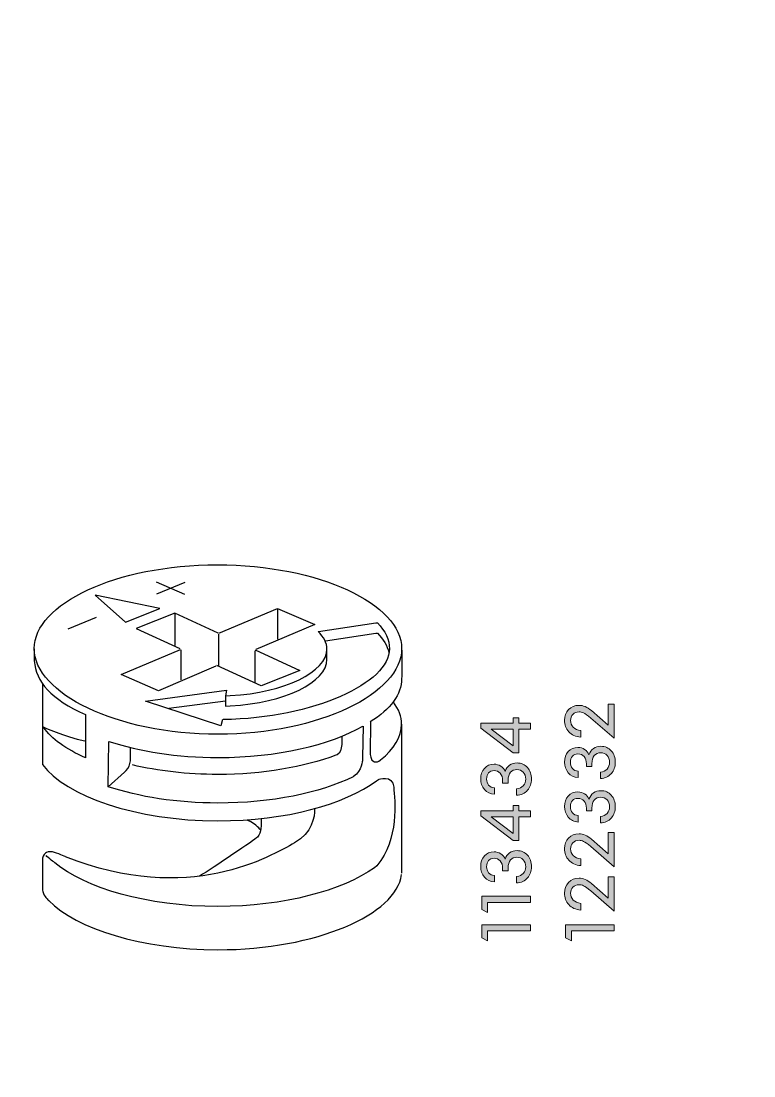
# Model space of a CAD drawing. Header units: inches. Extents: x 35 to 560, y 561 to 1057.
# Drawn here: x 227.522 to 230.481, y 583.118 to 587.381 of the extents above; entities that cross this region are included whole.
import ezdxf

# ---------------------------------------------------------------- set-up
doc = ezdxf.new("R2010")
doc.units = ezdxf.units.IN
doc.header["$MEASUREMENT"] = 0
doc.layers.add('Livello 1', color=7, linetype='Continuous')

msp = doc.modelspace()

# ---------------------------------------------------------------- hatches: boundary and pattern name
at = {"layer": 'Livello 1', "true_color": 0xffffff}
h = msp.add_hatch(color=7, dxfattribs=at)
h.dxf.hatch_style = 2
edge = h.paths.add_edge_path()
edge.add_spline(control_points=[(229.9173, 584.6206), (229.9173, 584.6206), (229.9173, 584.4825), (229.9173, 584.4825), (229.9173, 584.4825), (229.8225, 584.5639), (229.8225, 584.5639), (229.8093, 584.5752), (229.7996, 584.5822), (229.7932, 584.5849), (229.7867, 584.5877), (229.7807, 584.5891), (229.7751, 584.5891), (229.7649, 584.5891), (229.7567, 584.5857), (229.7504, 584.5791), (229.7441, 584.5724), (229.7409, 584.5643), (229.7409, 584.5546), (229.7409, 584.544), (229.7445, 584.5348), (229.7517, 584.5272), (229.7589, 584.5196), (229.7691, 584.5151), (229.7824, 584.5137), (229.7824, 584.5137), (229.7824, 584.4869), (229.7824, 584.4869), (229.7615, 584.4886), (229.7454, 584.4959), (229.7339, 584.5088), (229.7224, 584.5216), (229.7167, 584.5372), (229.7167, 584.5555), (229.7167, 584.5727), (229.722, 584.5869), (229.7327, 584.5984), (229.7433, 584.6098), (229.7575, 584.6155), (229.7751, 584.6155), (229.7833, 584.6155), (229.7916, 584.6138), (229.7999, 584.6102), (229.8083, 584.6066), (229.8167, 584.6012), (229.8251, 584.5941), (229.8251, 584.5941), (229.8931, 584.5349), (229.8931, 584.5349), (229.8931, 584.5349), (229.8931, 584.6206), (229.8931, 584.6206), (229.8931, 584.6206), (229.9173, 584.6206), (229.9173, 584.6206)], knot_values=[0, 0, 0, 0, 1, 1, 1, 2, 2, 2, 3, 3, 3, 4, 4, 4, 5, 5, 5, 6, 6, 6, 7, 7, 7, 8, 8, 8, 9, 9, 9, 10, 10, 10, 11, 11, 11, 12, 12, 12, 13, 13, 13, 14, 14, 14, 15, 15, 15, 16, 16, 16, 17, 17, 17, 18, 18, 18, 18], degree=3, periodic=0)
h = msp.add_hatch(color=7, dxfattribs=at)
h.dxf.hatch_style = 2
h.paths.add_polyline_path([(229.5321, 584.5653), (229.5321, 584.5437), (229.5786, 584.5437), (229.5786, 584.5192), (229.5321, 584.5192), (229.5321, 584.423), (229.5092, 584.423), (229.378, 584.5227), (229.378, 584.5437), (229.5092, 584.5437), (229.5092, 584.5653)])
h.paths.add_polyline_path([(229.5092, 584.5192), (229.4198, 584.5192), (229.5092, 584.4516)])
h = msp.add_hatch(color=7, dxfattribs=at)
h.dxf.hatch_style = 2
edge = h.paths.add_edge_path()
edge.add_spline(control_points=[(229.8152, 584.4155), (229.8185, 584.4263), (229.8245, 584.4348), (229.8333, 584.4409), (229.842, 584.4471), (229.8519, 584.4501), (229.8632, 584.4501), (229.8805, 584.4501), (229.8946, 584.444), (229.9054, 584.4318), (229.9162, 584.4197), (229.9216, 584.4039), (229.9216, 584.3847), (229.9216, 584.3673), (229.9162, 584.3523), (229.9056, 584.3399), (229.8949, 584.3273), (229.8803, 584.3207), (229.8618, 584.3198), (229.8618, 584.3198), (229.8618, 584.3461), (229.8618, 584.3461), (229.8733, 584.3467), (229.8822, 584.3508), (229.8886, 584.3582), (229.895, 584.3656), (229.8982, 584.3745), (229.8982, 584.3849), (229.8982, 584.3964), (229.8949, 584.4057), (229.8884, 584.4129), (229.8819, 584.4201), (229.8734, 584.4236), (229.8629, 584.4236), (229.8521, 584.4236), (229.8434, 584.4199), (229.8368, 584.4124), (229.8303, 584.4049), (229.8271, 584.394), (229.8271, 584.3796), (229.8271, 584.3796), (229.8271, 584.3684), (229.8271, 584.3684), (229.8271, 584.3684), (229.805, 584.3684), (229.805, 584.3684), (229.805, 584.3684), (229.805, 584.379), (229.805, 584.379), (229.805, 584.3914), (229.8018, 584.4012), (229.7954, 584.4083), (229.789, 584.4155), (229.7809, 584.4191), (229.7708, 584.4191), (229.7614, 584.4191), (229.7539, 584.416), (229.7484, 584.4099), (229.7429, 584.4037), (229.7401, 584.3955), (229.7401, 584.3852), (229.7401, 584.3759), (229.7429, 584.3678), (229.7486, 584.3609), (229.7544, 584.3539), (229.762, 584.3501), (229.7717, 584.3494), (229.7717, 584.3494), (229.7717, 584.3235), (229.7717, 584.3235), (229.755, 584.3247), (229.7416, 584.3312), (229.7316, 584.3432), (229.7217, 584.3551), (229.7167, 584.3694), (229.7167, 584.3862), (229.7167, 584.4033), (229.7216, 584.4174), (229.7315, 584.4284), (229.7414, 584.4396), (229.7543, 584.4451), (229.7703, 584.4451), (229.7803, 584.4451), (229.7894, 584.4425), (229.7975, 584.4372), (229.8057, 584.4319), (229.8115, 584.4247), (229.8152, 584.4155)], knot_values=[0, 0, 0, 0, 0.035278, 0.035278, 0.035278, 0.070556, 0.070556, 0.070556, 0.105833, 0.105833, 0.105833, 0.141111, 0.141111, 0.141111, 0.176389, 0.176389, 0.176389, 0.211667, 0.211667, 0.211667, 0.246944, 0.246944, 0.246944, 0.282222, 0.282222, 0.282222, 0.3175, 0.3175, 0.3175, 0.352778, 0.352778, 0.352778, 0.388056, 0.388056, 0.388056, 0.423333, 0.423333, 0.423333, 0.458611, 0.458611, 0.458611, 0.493889, 0.493889, 0.493889, 0.529167, 0.529167, 0.529167, 0.564444, 0.564444, 0.564444, 0.599722, 0.599722, 0.599722, 0.635, 0.635, 0.635, 0.670278, 0.670278, 0.670278, 0.705556, 0.705556, 0.705556, 0.740833, 0.740833, 0.740833, 0.776111, 0.776111, 0.776111, 0.811389, 0.811389, 0.811389, 0.846667, 0.846667, 0.846667, 0.881944, 0.881944, 0.881944, 0.917222, 0.917222, 0.917222, 0.9525, 0.9525, 0.9525, 0.987778, 0.987778, 0.987778, 1.023056, 1.023056, 1.023056, 1.023056], degree=3, periodic=0)
edge.add_line((229.8152, 584.4155), (229.8152, 584.4155))
h = msp.add_hatch(color=7, dxfattribs=at)
h.dxf.hatch_style = 2
edge = h.paths.add_edge_path()
edge.add_spline(control_points=[(229.4766, 584.348), (229.4798, 584.3588), (229.4859, 584.3673), (229.4946, 584.3734), (229.5033, 584.3795), (229.5133, 584.3826), (229.5245, 584.3826), (229.5419, 584.3826), (229.5559, 584.3765), (229.5667, 584.3643), (229.5775, 584.3522), (229.5829, 584.3364), (229.5829, 584.3171), (229.5829, 584.2998), (229.5776, 584.2848), (229.5669, 584.2723), (229.5562, 584.2598), (229.5416, 584.2531), (229.5231, 584.2523), (229.5231, 584.2523), (229.5231, 584.2785), (229.5231, 584.2785), (229.5346, 584.2792), (229.5435, 584.2833), (229.5499, 584.2907), (229.5563, 584.2981), (229.5595, 584.307), (229.5595, 584.3174), (229.5595, 584.3289), (229.5563, 584.3382), (229.5497, 584.3454), (229.5432, 584.3525), (229.5347, 584.3561), (229.5242, 584.3561), (229.5134, 584.3561), (229.5047, 584.3524), (229.4982, 584.3449), (229.4917, 584.3374), (229.4884, 584.3264), (229.4884, 584.312), (229.4884, 584.312), (229.4884, 584.3009), (229.4884, 584.3009), (229.4884, 584.3009), (229.4663, 584.3009), (229.4663, 584.3009), (229.4663, 584.3009), (229.4663, 584.3115), (229.4663, 584.3115), (229.4663, 584.3239), (229.4632, 584.3337), (229.4568, 584.3408), (229.4504, 584.348), (229.4422, 584.3516), (229.4322, 584.3516), (229.4227, 584.3516), (229.4152, 584.3485), (229.4097, 584.3424), (229.4042, 584.3362), (229.4015, 584.328), (229.4015, 584.3177), (229.4015, 584.3084), (229.4043, 584.3003), (229.41, 584.2934), (229.4157, 584.2864), (229.4234, 584.2826), (229.433, 584.2819), (229.433, 584.2819), (229.433, 584.2559), (229.433, 584.2559), (229.4163, 584.2571), (229.4029, 584.2637), (229.393, 584.2756), (229.383, 584.2876), (229.378, 584.3019), (229.378, 584.3186), (229.378, 584.3357), (229.383, 584.3498), (229.3928, 584.3609), (229.4027, 584.3721), (229.4156, 584.3776), (229.4316, 584.3776), (229.4416, 584.3776), (229.4507, 584.375), (229.4589, 584.3697), (229.467, 584.3644), (229.4729, 584.3572), (229.4766, 584.348)], knot_values=[0, 0, 0, 0, 0.035278, 0.035278, 0.035278, 0.070556, 0.070556, 0.070556, 0.105833, 0.105833, 0.105833, 0.141111, 0.141111, 0.141111, 0.176389, 0.176389, 0.176389, 0.211667, 0.211667, 0.211667, 0.246944, 0.246944, 0.246944, 0.282222, 0.282222, 0.282222, 0.3175, 0.3175, 0.3175, 0.352778, 0.352778, 0.352778, 0.388056, 0.388056, 0.388056, 0.423333, 0.423333, 0.423333, 0.458611, 0.458611, 0.458611, 0.493889, 0.493889, 0.493889, 0.529167, 0.529167, 0.529167, 0.564444, 0.564444, 0.564444, 0.599722, 0.599722, 0.599722, 0.635, 0.635, 0.635, 0.670278, 0.670278, 0.670278, 0.705556, 0.705556, 0.705556, 0.740833, 0.740833, 0.740833, 0.776111, 0.776111, 0.776111, 0.811389, 0.811389, 0.811389, 0.846667, 0.846667, 0.846667, 0.881944, 0.881944, 0.881944, 0.917222, 0.917222, 0.917222, 0.9525, 0.9525, 0.9525, 0.987778, 0.987778, 0.987778, 1.023056, 1.023056, 1.023056, 1.023056], degree=3, periodic=0)
edge.add_line((229.4766, 584.348), (229.4766, 584.348))
h = msp.add_hatch(color=7, dxfattribs=at)
h.dxf.hatch_style = 2
edge = h.paths.add_edge_path()
edge.add_spline(control_points=[(229.8152, 584.236), (229.8185, 584.2468), (229.8245, 584.2553), (229.8333, 584.2614), (229.842, 584.2676), (229.8519, 584.2706), (229.8632, 584.2706), (229.8805, 584.2706), (229.8946, 584.2645), (229.9054, 584.2523), (229.9162, 584.2402), (229.9216, 584.2244), (229.9216, 584.2051), (229.9216, 584.1878), (229.9162, 584.1728), (229.9056, 584.1604), (229.8949, 584.1479), (229.8803, 584.1412), (229.8618, 584.1402), (229.8618, 584.1402), (229.8618, 584.1666), (229.8618, 584.1666), (229.8733, 584.1672), (229.8822, 584.1712), (229.8886, 584.1787), (229.895, 584.1861), (229.8982, 584.195), (229.8982, 584.2054), (229.8982, 584.2169), (229.8949, 584.2262), (229.8884, 584.2334), (229.8819, 584.2405), (229.8734, 584.2442), (229.8629, 584.2442), (229.8521, 584.2442), (229.8434, 584.2404), (229.8368, 584.2329), (229.8303, 584.2254), (229.8271, 584.2145), (229.8271, 584.2), (229.8271, 584.2), (229.8271, 584.1889), (229.8271, 584.1889), (229.8271, 584.1889), (229.805, 584.1889), (229.805, 584.1889), (229.805, 584.1889), (229.805, 584.1995), (229.805, 584.1995), (229.805, 584.2119), (229.8018, 584.2217), (229.7954, 584.2289), (229.789, 584.236), (229.7809, 584.2396), (229.7708, 584.2396), (229.7614, 584.2396), (229.7539, 584.2365), (229.7484, 584.2304), (229.7429, 584.2242), (229.7401, 584.216), (229.7401, 584.2057), (229.7401, 584.1964), (229.7429, 584.1883), (229.7486, 584.1814), (229.7544, 584.1745), (229.762, 584.1706), (229.7717, 584.1699), (229.7717, 584.1699), (229.7717, 584.1439), (229.7717, 584.1439), (229.755, 584.1451), (229.7416, 584.1517), (229.7316, 584.1637), (229.7217, 584.1756), (229.7167, 584.1899), (229.7167, 584.2067), (229.7167, 584.2237), (229.7216, 584.2378), (229.7315, 584.249), (229.7414, 584.2601), (229.7543, 584.2656), (229.7703, 584.2656), (229.7803, 584.2656), (229.7894, 584.263), (229.7975, 584.2577), (229.8057, 584.2524), (229.8115, 584.2452), (229.8152, 584.236)], knot_values=[0, 0, 0, 0, 0.035278, 0.035278, 0.035278, 0.070556, 0.070556, 0.070556, 0.105833, 0.105833, 0.105833, 0.141111, 0.141111, 0.141111, 0.176389, 0.176389, 0.176389, 0.211667, 0.211667, 0.211667, 0.246944, 0.246944, 0.246944, 0.282222, 0.282222, 0.282222, 0.3175, 0.3175, 0.3175, 0.352778, 0.352778, 0.352778, 0.388056, 0.388056, 0.388056, 0.423333, 0.423333, 0.423333, 0.458611, 0.458611, 0.458611, 0.493889, 0.493889, 0.493889, 0.529167, 0.529167, 0.529167, 0.564444, 0.564444, 0.564444, 0.599722, 0.599722, 0.599722, 0.635, 0.635, 0.635, 0.670278, 0.670278, 0.670278, 0.705556, 0.705556, 0.705556, 0.740833, 0.740833, 0.740833, 0.776111, 0.776111, 0.776111, 0.811389, 0.811389, 0.811389, 0.846667, 0.846667, 0.846667, 0.881944, 0.881944, 0.881944, 0.917222, 0.917222, 0.917222, 0.9525, 0.9525, 0.9525, 0.987778, 0.987778, 0.987778, 1.023056, 1.023056, 1.023056, 1.023056], degree=3, periodic=0)
edge.add_line((229.8152, 584.236), (229.8152, 584.236))
h = msp.add_hatch(color=7, dxfattribs=at)
h.dxf.hatch_style = 2
h.paths.add_polyline_path([(229.5321, 584.2111), (229.5321, 584.1895), (229.5786, 584.1895), (229.5786, 584.165), (229.5321, 584.165), (229.5321, 584.0688), (229.5092, 584.0688), (229.378, 584.1685), (229.378, 584.1895), (229.5092, 584.1895), (229.5092, 584.2111)])
h.paths.add_polyline_path([(229.5092, 584.165), (229.4198, 584.165), (229.5092, 584.0974)])
h = msp.add_hatch(color=7, dxfattribs=at)
h.dxf.hatch_style = 2
edge = h.paths.add_edge_path()
edge.add_spline(control_points=[(229.9173, 584.1016), (229.9173, 584.1016), (229.9173, 583.9634), (229.9173, 583.9634), (229.9173, 583.9634), (229.8225, 584.0448), (229.8225, 584.0448), (229.8093, 584.0561), (229.7996, 584.0631), (229.7932, 584.0659), (229.7867, 584.0686), (229.7807, 584.07), (229.7751, 584.07), (229.7649, 584.07), (229.7567, 584.0667), (229.7504, 584.06), (229.7441, 584.0534), (229.7409, 584.0452), (229.7409, 584.0356), (229.7409, 584.0249), (229.7445, 584.0158), (229.7517, 584.0081), (229.7589, 584.0005), (229.7691, 583.996), (229.7824, 583.9947), (229.7824, 583.9947), (229.7824, 583.9678), (229.7824, 583.9678), (229.7615, 583.9695), (229.7454, 583.9768), (229.7339, 583.9897), (229.7224, 584.0026), (229.7167, 584.0181), (229.7167, 584.0364), (229.7167, 584.0536), (229.722, 584.0679), (229.7327, 584.0793), (229.7433, 584.0907), (229.7575, 584.0965), (229.7751, 584.0965), (229.7833, 584.0965), (229.7916, 584.0947), (229.7999, 584.0911), (229.8083, 584.0875), (229.8167, 584.0821), (229.8251, 584.075), (229.8251, 584.075), (229.8931, 584.0159), (229.8931, 584.0159), (229.8931, 584.0159), (229.8931, 584.1016), (229.8931, 584.1016), (229.8931, 584.1016), (229.9173, 584.1016), (229.9173, 584.1016)], knot_values=[0, 0, 0, 0, 1, 1, 1, 2, 2, 2, 3, 3, 3, 4, 4, 4, 5, 5, 5, 6, 6, 6, 7, 7, 7, 8, 8, 8, 9, 9, 9, 10, 10, 10, 11, 11, 11, 12, 12, 12, 13, 13, 13, 14, 14, 14, 15, 15, 15, 16, 16, 16, 17, 17, 17, 18, 18, 18, 18], degree=3, periodic=0)
h = msp.add_hatch(color=7, dxfattribs=at)
h.dxf.hatch_style = 2
edge = h.paths.add_edge_path()
edge.add_spline(control_points=[(229.4766, 583.9938), (229.4798, 584.0046), (229.4859, 584.0131), (229.4946, 584.0193), (229.5033, 584.0254), (229.5133, 584.0284), (229.5245, 584.0284), (229.5419, 584.0284), (229.5559, 584.0223), (229.5667, 584.0101), (229.5775, 583.998), (229.5829, 583.9822), (229.5829, 583.9629), (229.5829, 583.9456), (229.5776, 583.9306), (229.5669, 583.9182), (229.5562, 583.9056), (229.5416, 583.8989), (229.5231, 583.8981), (229.5231, 583.8981), (229.5231, 583.9244), (229.5231, 583.9244), (229.5346, 583.925), (229.5435, 583.9291), (229.5499, 583.9365), (229.5563, 583.9439), (229.5595, 583.9528), (229.5595, 583.9632), (229.5595, 583.9747), (229.5563, 583.984), (229.5497, 583.9912), (229.5432, 583.9984), (229.5347, 584.0019), (229.5242, 584.0019), (229.5134, 584.0019), (229.5047, 583.9982), (229.4982, 583.9907), (229.4917, 583.9833), (229.4884, 583.9723), (229.4884, 583.9579), (229.4884, 583.9579), (229.4884, 583.9467), (229.4884, 583.9467), (229.4884, 583.9467), (229.4663, 583.9467), (229.4663, 583.9467), (229.4663, 583.9467), (229.4663, 583.9573), (229.4663, 583.9573), (229.4663, 583.9697), (229.4632, 583.9795), (229.4568, 583.9866), (229.4504, 583.9938), (229.4422, 583.9974), (229.4322, 583.9974), (229.4227, 583.9974), (229.4152, 583.9943), (229.4097, 583.9882), (229.4042, 583.982), (229.4015, 583.9738), (229.4015, 583.9635), (229.4015, 583.9542), (229.4043, 583.9461), (229.41, 583.9392), (229.4157, 583.9322), (229.4234, 583.9284), (229.433, 583.9277), (229.433, 583.9277), (229.433, 583.9018), (229.433, 583.9018), (229.4163, 583.903), (229.4029, 583.9095), (229.393, 583.9215), (229.383, 583.9334), (229.378, 583.9477), (229.378, 583.9645), (229.378, 583.9816), (229.383, 583.9957), (229.3928, 584.0067), (229.4027, 584.0179), (229.4156, 584.0234), (229.4316, 584.0234), (229.4416, 584.0234), (229.4507, 584.0208), (229.4589, 584.0155), (229.467, 584.0102), (229.4729, 584.003), (229.4766, 583.9938)], knot_values=[0, 0, 0, 0, 0.035278, 0.035278, 0.035278, 0.070556, 0.070556, 0.070556, 0.105833, 0.105833, 0.105833, 0.141111, 0.141111, 0.141111, 0.176389, 0.176389, 0.176389, 0.211667, 0.211667, 0.211667, 0.246944, 0.246944, 0.246944, 0.282222, 0.282222, 0.282222, 0.3175, 0.3175, 0.3175, 0.352778, 0.352778, 0.352778, 0.388056, 0.388056, 0.388056, 0.423333, 0.423333, 0.423333, 0.458611, 0.458611, 0.458611, 0.493889, 0.493889, 0.493889, 0.529167, 0.529167, 0.529167, 0.564444, 0.564444, 0.564444, 0.599722, 0.599722, 0.599722, 0.635, 0.635, 0.635, 0.670278, 0.670278, 0.670278, 0.705556, 0.705556, 0.705556, 0.740833, 0.740833, 0.740833, 0.776111, 0.776111, 0.776111, 0.811389, 0.811389, 0.811389, 0.846667, 0.846667, 0.846667, 0.881944, 0.881944, 0.881944, 0.917222, 0.917222, 0.917222, 0.9525, 0.9525, 0.9525, 0.987778, 0.987778, 0.987778, 1.023056, 1.023056, 1.023056, 1.023056], degree=3, periodic=0)
edge.add_line((229.4766, 583.9938), (229.4766, 583.9938))
h = msp.add_hatch(color=7, dxfattribs=at)
h.dxf.hatch_style = 2
edge = h.paths.add_edge_path()
edge.add_spline(control_points=[(229.9173, 583.9221), (229.9173, 583.9221), (229.9173, 583.7839), (229.9173, 583.7839), (229.9173, 583.7839), (229.8225, 583.8653), (229.8225, 583.8653), (229.8093, 583.8766), (229.7996, 583.8836), (229.7932, 583.8864), (229.7867, 583.8891), (229.7807, 583.8905), (229.7751, 583.8905), (229.7649, 583.8905), (229.7567, 583.8872), (229.7504, 583.8805), (229.7441, 583.8739), (229.7409, 583.8657), (229.7409, 583.8561), (229.7409, 583.8454), (229.7445, 583.8363), (229.7517, 583.8286), (229.7589, 583.821), (229.7691, 583.8165), (229.7824, 583.8151), (229.7824, 583.8151), (229.7824, 583.7882), (229.7824, 583.7882), (229.7615, 583.79), (229.7454, 583.7973), (229.7339, 583.8102), (229.7224, 583.823), (229.7167, 583.8386), (229.7167, 583.8569), (229.7167, 583.874), (229.722, 583.8884), (229.7327, 583.8998), (229.7433, 583.9113), (229.7575, 583.917), (229.7751, 583.917), (229.7833, 583.917), (229.7916, 583.9152), (229.7999, 583.9116), (229.8083, 583.908), (229.8167, 583.9027), (229.8251, 583.8955), (229.8251, 583.8955), (229.8931, 583.8364), (229.8931, 583.8364), (229.8931, 583.8364), (229.8931, 583.9221), (229.8931, 583.9221), (229.8931, 583.9221), (229.9173, 583.9221), (229.9173, 583.9221)], knot_values=[0, 0, 0, 0, 1, 1, 1, 2, 2, 2, 3, 3, 3, 4, 4, 4, 5, 5, 5, 6, 6, 6, 7, 7, 7, 8, 8, 8, 9, 9, 9, 10, 10, 10, 11, 11, 11, 12, 12, 12, 13, 13, 13, 14, 14, 14, 15, 15, 15, 16, 16, 16, 17, 17, 17, 18, 18, 18, 18], degree=3, periodic=0)
h = msp.add_hatch(color=7, dxfattribs=at)
h.dxf.hatch_style = 2
h.paths.add_polyline_path([(229.5786, 583.8437), (229.5786, 583.8183), (229.4057, 583.8183), (229.4057, 583.7782), (229.3823, 583.7909), (229.3823, 583.8437)])
h = msp.add_hatch(color=7, dxfattribs=at)
h.dxf.hatch_style = 2
h.paths.add_polyline_path([(229.5786, 583.729), (229.5786, 583.7037), (229.4057, 583.7037), (229.4057, 583.6636), (229.3823, 583.6763), (229.3823, 583.729)])
h = msp.add_hatch(color=7, dxfattribs=at)
h.dxf.hatch_style = 2
h.paths.add_polyline_path([(229.9173, 583.729), (229.9173, 583.7037), (229.7444, 583.7037), (229.7444, 583.6636), (229.721, 583.6763), (229.721, 583.729)])

# ---------------------------------------------------------------- linework, layer by layer
at = {"layer": 'Livello 1', "color": 7, "lineweight": 25, "true_color": 0xffffff}
for points in [[(228.0677, 585.1146), (228.1813, 585.0654)], [(228.1833, 585.1117), (228.0686, 585.0653)], [(228.082, 585.0073), (227.8212, 585.0609), (227.943, 584.951), (228.082, 585.0073)], [(228.3178, 584.9074), (228.1422, 584.9878), (227.9861, 584.9255), (228.162, 584.845)], [(228.1422, 584.9878), (228.1422, 584.8579)], [(228.3207, 584.9071), (228.5571, 585.0075), (228.7076, 584.9427), (228.4696, 584.8417)], [(228.5568, 585.0045), (228.5568, 584.8833)], [(227.8252, 584.9707), (227.7106, 584.9235)], [(228.3192, 584.9034), (228.3192, 584.7753)], [(228.3084, 584.7733), (228.0762, 584.6747), (227.9257, 584.7395), (228.1652, 584.8411)], [(228.167, 584.8392), (228.167, 584.7184)], [(228.4667, 584.8393), (228.6471, 584.7567), (228.4911, 584.6944), (228.3127, 584.776)], [(228.4658, 584.8355), (228.4658, 584.7059)], [(228.1186, 584.6037), (228.3471, 584.634)], [(229.0586, 584.5389), (229.0581, 583.9377)]]:
    msp.add_lwpolyline(points, dxfattribs=at)
at = {"layer": 'Livello 1', "lineweight": 0}
for points in [[(229.5321, 584.5653), (229.5321, 584.5437), (229.5786, 584.5437), (229.5786, 584.5192), (229.5321, 584.5192), (229.5321, 584.423), (229.5092, 584.423), (229.378, 584.5227), (229.378, 584.5437), (229.5092, 584.5437), (229.5092, 584.5653), (229.5321, 584.5653)], [(229.5092, 584.5192), (229.4198, 584.5192), (229.5092, 584.4516), (229.5092, 584.5192)], [(229.5321, 584.2111), (229.5321, 584.1895), (229.5786, 584.1895), (229.5786, 584.165), (229.5321, 584.165), (229.5321, 584.0688), (229.5092, 584.0688), (229.378, 584.1685), (229.378, 584.1895), (229.5092, 584.1895), (229.5092, 584.2111), (229.5321, 584.2111)], [(229.5092, 584.165), (229.4198, 584.165), (229.5092, 584.0974), (229.5092, 584.165)], [(229.5786, 583.8437), (229.5786, 583.8183), (229.4057, 583.8183), (229.4057, 583.7782), (229.3823, 583.7909), (229.3823, 583.8437), (229.5786, 583.8437)], [(229.5786, 583.729), (229.5786, 583.7037), (229.4057, 583.7037), (229.4057, 583.6636), (229.3823, 583.6763), (229.3823, 583.729), (229.5786, 583.729)], [(229.9173, 583.729), (229.9173, 583.7037), (229.7444, 583.7037), (229.7444, 583.6636), (229.721, 583.6763), (229.721, 583.729), (229.9173, 583.729)]]:
    msp.add_lwpolyline(points, dxfattribs=at)
at = {"layer": 'Livello 1', "lineweight": 35}
msp.add_open_spline([(239.2814, 576.304), (239.2814, 576.304), (239.5498, 576.4964), (239.5498, 576.4964), (239.5498, 576.4964), (239.2493, 576.7194), (239.2493, 576.7194), (239.2493, 576.7194), (239.5498, 576.9446), (239.5498, 576.9446), (239.5498, 576.9446), (239.5526, 578.9563), (239.5556, 581.2612), (239.557, 582.4762), (239.3944, 583.7162), (239.3956, 584.8424), (239.3958, 584.9835), (239.5602, 585.1784), (239.5603, 585.3137), (239.5618, 586.649), (239.5627, 587.7993), (239.5622, 588.0408), (239.5619, 588.2149), (239.3045, 588.2179), (239.3036, 588.268), (239.3007, 588.4168), (239.5498, 588.5118), (239.5498, 588.5118), (239.5498, 588.5118), (239.5498, 588.6085), (239.5498, 588.6085), (239.535, 588.6564), (238.984, 588.7678), (238.7875, 588.7028), (238.6766, 588.6662), (236.1231, 588.6432), (233.7996, 588.6302), (232.0053, 588.6201), (230.3482, 588.6159), (230.0592, 588.6159), (229.3957, 588.6159), (227.3059, 588.6376), (226.9128, 588.5726), (226.5195, 588.5077), (222.3349, 588.7091), (222.3349, 588.7091), (221.6941, 588.8114), (221.4454, 588.8001), (221.298, 588.8488), (221.298, 588.8488), (221.323, 588.5974), (221.323, 588.5974), (221.323, 588.5974), (221.5023, 588.3882), (221.5023, 588.3882), (221.5023, 588.3882), (221.323, 588.2067), (221.323, 588.2067), (221.323, 588.2067), (221.1801, 584.6351), (221.5226, 583.3157), (221.5786, 583.1), (221.3314, 582.8011), (221.3317, 582.5806), (221.3346, 579.7675), (221.3346, 576.9368), (221.323, 576.9722), (221.3214, 576.9769), (221.4397, 576.8642), (221.6174, 576.7557), (221.6729, 576.7219), (221.3661, 576.488), (221.364, 576.3684), (221.364, 576.3684), (221.6175, 576.1353), (222.2317, 576.2975), (222.2317, 576.2975), (224.6062, 576.3065), (224.6062, 576.3065), (224.6062, 576.3065), (225.2343, 576.4172), (225.2343, 576.4172), (225.2343, 576.4172), (232.5435, 576.3366), (232.5435, 576.3366), (232.5435, 576.3366), (238.8817, 576.3606), (238.8817, 576.3606), (238.8817, 576.3606), (238.9274, 576.0934), (239.2814, 576.304)], degree=3, knots=[0, 0, 0, 0, 1, 1, 1, 2, 2, 2, 3, 3, 3, 4, 4, 4, 5, 5, 5, 6, 6, 6, 7, 7, 7, 8, 8, 8, 9, 9, 9, 10, 10, 10, 11, 11, 11, 12, 12, 12, 13, 13, 13, 14, 14, 14, 15, 15, 15, 16, 16, 16, 17, 17, 17, 18, 18, 18, 19, 19, 19, 20, 20, 20, 21, 21, 21, 22, 22, 22, 23, 23, 23, 24, 24, 24, 25, 25, 25, 26, 26, 26, 27, 27, 27, 28, 28, 28, 29, 29, 29, 30, 30, 30, 30], dxfattribs=at)
at = {"layer": 'Livello 1', "color": 7, "lineweight": 25, "true_color": 0xffffff}
for points, knots in [([(228.3167, 584.4985), (228.7264, 584.4985), (229.0586, 584.6644), (229.0586, 584.8446), (229.0586, 585.0247), (228.7238, 585.1837), (228.3141, 585.1837), (227.9043, 585.1837), (227.5746, 585.0247), (227.5746, 584.8446), (227.5746, 584.6644), (227.9069, 584.4985), (228.3167, 584.4985)], [0, 0, 0, 0, 1, 1, 1, 2, 2, 2, 3, 3, 3, 4, 4, 4, 4]), ([(228.3349, 584.5587), (228.3349, 584.5587), (228.3289, 584.5333), (228.3289, 584.5333), (228.3289, 584.5333), (228.0234, 584.6327), (228.0234, 584.6327), (228.0234, 584.6327), (228.3506, 584.6762), (228.3506, 584.6762), (228.3506, 584.6762), (228.3475, 584.6538), (228.3475, 584.6538), (228.3475, 584.6538), (228.3665, 584.6551), (228.3665, 584.6551), (228.5861, 584.6664), (228.7568, 584.7513), (228.7568, 584.843), (228.7568, 584.8676), (228.7443, 584.8915), (228.722, 584.9135), (228.722, 584.9135), (228.7229, 584.9142), (228.7229, 584.9142), (228.7229, 584.9142), (228.9546, 584.9484), (228.9546, 584.9484), (228.9546, 584.9484), (228.9611, 584.9488), (228.9611, 584.9488), (228.9924, 584.9159), (229.0096, 584.8805), (229.0096, 584.8441), (229.0096, 584.7063), (228.7064, 584.5631), (228.3373, 584.5578)], [0, 0, 0, 0, 1, 1, 1, 2, 2, 2, 3, 3, 3, 4, 4, 4, 5, 5, 5, 6, 6, 6, 7, 7, 7, 8, 8, 8, 9, 9, 9, 10, 10, 10, 11, 11, 11, 12, 12, 12, 12]), ([(228.7513, 584.8768), (228.7513, 584.8768), (228.9546, 584.9067), (228.9546, 584.9067), (228.9546, 584.9067), (228.961, 584.9071), (228.961, 584.9071), (228.9845, 584.8825), (229.0001, 584.8564), (229.0064, 584.8295)], [0, 0, 0, 0, 1, 1, 1, 2, 2, 2, 3, 3, 3, 3]), ([(227.5746, 584.8443), (227.5745, 584.8334), (227.5741, 584.8031), (227.5746, 584.795), (227.5804, 584.711), (227.6436, 584.6399), (227.7822, 584.5782), (227.7822, 584.5782), (227.7822, 584.5706), (227.7822, 584.5706)], [0, 0, 0, 0, 1, 1, 1, 2, 2, 2, 3, 3, 3, 3]), ([(228.3475, 584.6538), (228.3475, 584.6538), (228.3475, 584.6121), (228.3475, 584.6121), (228.3475, 584.6121), (228.3665, 584.6134), (228.3665, 584.6134), (228.5861, 584.6247), (228.7568, 584.7097), (228.7568, 584.8013), (228.7568, 584.8032), (228.7569, 584.8411), (228.7568, 584.843)], [0, 0, 0, 0, 1, 1, 1, 2, 2, 2, 3, 3, 3, 4, 4, 4, 4]), ([(229.0586, 584.8443), (229.0601, 584.8235), (229.0586, 584.7433), (229.0586, 584.7231), (229.0586, 584.6604), (229.0132, 584.6), (228.932, 584.5487)], [0, 0, 0, 0, 1, 1, 1, 2, 2, 2, 2]), ([(227.6085, 584.7), (227.6085, 584.7), (227.6079, 584.3762), (227.6079, 584.3762), (227.7019, 584.2495), (227.9836, 584.1488), (228.3167, 584.1488), (228.5924, 584.1488), (228.8288, 584.2152), (228.9568, 584.311), (228.9568, 584.311), (228.9647, 584.3158), (228.9647, 584.3158), (228.9647, 584.3158), (229.0217, 584.3384), (229.0264, 584.2842), (229.0311, 584.2317), (229.0486, 584.0747), (228.9586, 583.9673), (228.9586, 583.9673), (228.9491, 583.9588), (228.9491, 583.9588), (228.8185, 583.8675), (228.5841, 583.8025), (228.3167, 583.8025), (228.0298, 583.8025), (227.7809, 583.8774), (227.6574, 583.9791), (227.6574, 583.9791), (227.6306, 583.9997), (227.6222, 584.008)], [0, 0, 0, 0, 1, 1, 1, 2, 2, 2, 3, 3, 3, 4, 4, 4, 5, 5, 5, 6, 6, 6, 7, 7, 7, 8, 8, 8, 9, 9, 9, 10, 10, 10, 10]), ([(228.9321, 584.5475), (228.9321, 584.5475), (228.9317, 584.4208), (228.9317, 584.4208), (228.9317, 584.4208), (228.9305, 584.3921), (228.9495, 584.3872), (228.9571, 584.385), (228.9645, 584.3887), (228.9714, 584.3939), (228.9714, 584.3939), (228.9736, 584.3953), (228.9736, 584.3953), (229.0279, 584.4393), (229.0586, 584.4885), (229.0586, 584.5389), (229.0586, 584.5699), (229.047, 584.6001), (229.0253, 584.6289)], [0, 0, 0, 0, 1, 1, 1, 2, 2, 2, 3, 3, 3, 4, 4, 4, 5, 5, 5, 6, 6, 6, 6]), ([(227.7822, 584.5706), (227.7822, 584.5706), (227.7816, 584.4031), (227.7816, 584.4031), (227.7018, 584.4394), (227.6459, 584.4793), (227.6115, 584.5267)], [0, 0, 0, 0, 1, 1, 1, 2, 2, 2, 2]), ([(228.903, 584.5314), (228.903, 584.5314), (228.901, 584.4049), (228.901, 584.4049), (228.901, 584.4049), (228.9008, 584.4003), (228.9, 584.3937), (228.9, 584.3937), (228.9003, 584.3507), (228.864, 584.3275), (228.864, 584.3275), (228.8626, 584.3269), (228.8626, 584.3269), (228.7269, 584.2612), (228.5353, 584.2206), (228.3167, 584.2206), (228.1504, 584.2206), (227.9968, 584.2457), (227.8732, 584.2867), (227.8732, 584.2867), (227.876, 584.4699), (227.876, 584.4699), (227.9993, 584.4295), (228.1517, 584.4048), (228.3167, 584.4048), (228.5575, 584.4048), (228.7665, 584.4546), (228.902, 584.5317)], [0, 0, 0, 0, 1, 1, 1, 2, 2, 2, 3, 3, 3, 4, 4, 4, 5, 5, 5, 6, 6, 6, 7, 7, 7, 8, 8, 8, 9, 9, 9, 9]), ([(228.8164, 584.4897), (228.8164, 584.4897), (228.8236, 584.4274), (228.7975, 584.4159), (228.7975, 584.4159), (228.7928, 584.4136), (228.7928, 584.4136), (228.664, 584.366), (228.4978, 584.3362), (228.3167, 584.3362), (228.1919, 584.3362), (228.0744, 584.3503), (227.9713, 584.3746)], [0, 0, 0, 0, 1, 1, 1, 2, 2, 2, 3, 3, 3, 4, 4, 4, 4]), ([(227.8732, 584.2866), (227.8732, 584.2866), (227.9396, 584.3459), (227.9396, 584.3459), (227.9396, 584.3459), (227.9513, 584.3553), (227.9576, 584.3694), (227.9639, 584.382), (227.9639, 584.4048), (227.9639, 584.4048), (227.9639, 584.4048), (227.9638, 584.444), (227.9638, 584.444)], [0, 0, 0, 0, 1, 1, 1, 2, 2, 2, 3, 3, 3, 4, 4, 4, 4]), ([(228.7069, 584.1974), (228.7075, 584.1634), (228.6976, 584.1004), (228.6252, 584.0595), (228.5323, 584.0071), (228.2018, 583.8049), (227.7011, 584.0034), (227.7011, 584.0034), (227.6672, 584.0196), (227.6489, 584.0229), (227.6324, 584.0259), (227.6145, 584.0229), (227.608, 583.998), (227.608, 583.998), (227.608, 583.9872), (227.608, 583.9872), (227.608, 583.9872), (227.608, 583.8747), (227.608, 583.8747), (227.608, 583.8747), (227.608, 583.8653), (227.6118, 583.8554), (227.6153, 583.8464), (227.6226, 583.837), (227.6226, 583.837), (227.6282, 583.8313), (227.633, 583.8264), (227.633, 583.8264), (227.7456, 583.7135), (228.0093, 583.6278), (228.3167, 583.6278), (228.7143, 583.6278), (229.0389, 583.7714), (229.0578, 583.9313)], [0, 0, 0, 0, 1, 1, 1, 2, 2, 2, 3, 3, 3, 4, 4, 4, 5, 5, 5, 6, 6, 6, 7, 7, 7, 8, 8, 8, 9, 9, 9, 10, 10, 10, 11, 11, 11, 11]), ([(228.4917, 584.1562), (228.4904, 584.1366), (228.4928, 584.0993), (228.4769, 584.0834), (228.4653, 584.0718), (228.2999, 583.9611), (228.2426, 583.9251)], [0, 0, 0, 0, 1, 1, 1, 2, 2, 2, 2])]:
    msp.add_open_spline(points, degree=3, knots=knots, dxfattribs=at)
at = {"layer": 'Livello 1', "lineweight": 0}
for points, knots in [([(229.9173, 584.6206), (229.9173, 584.6206), (229.9173, 584.4825), (229.9173, 584.4825), (229.9173, 584.4825), (229.8225, 584.5639), (229.8225, 584.5639), (229.8093, 584.5752), (229.7996, 584.5822), (229.7932, 584.5849), (229.7867, 584.5877), (229.7807, 584.5891), (229.7751, 584.5891), (229.7649, 584.5891), (229.7567, 584.5857), (229.7504, 584.5791), (229.7441, 584.5724), (229.7409, 584.5643), (229.7409, 584.5546), (229.7409, 584.544), (229.7445, 584.5348), (229.7517, 584.5272), (229.7589, 584.5196), (229.7691, 584.5151), (229.7824, 584.5137), (229.7824, 584.5137), (229.7824, 584.4869), (229.7824, 584.4869), (229.7615, 584.4886), (229.7454, 584.4959), (229.7339, 584.5088), (229.7224, 584.5216), (229.7167, 584.5372), (229.7167, 584.5555), (229.7167, 584.5727), (229.722, 584.5869), (229.7327, 584.5984), (229.7433, 584.6098), (229.7575, 584.6155), (229.7751, 584.6155), (229.7833, 584.6155), (229.7916, 584.6138), (229.7999, 584.6102), (229.8083, 584.6066), (229.8167, 584.6012), (229.8251, 584.5941), (229.8251, 584.5941), (229.8931, 584.5349), (229.8931, 584.5349), (229.8931, 584.5349), (229.8931, 584.6206), (229.8931, 584.6206), (229.8931, 584.6206), (229.9173, 584.6206), (229.9173, 584.6206)], [0, 0, 0, 0, 1, 1, 1, 2, 2, 2, 3, 3, 3, 4, 4, 4, 5, 5, 5, 6, 6, 6, 7, 7, 7, 8, 8, 8, 9, 9, 9, 10, 10, 10, 11, 11, 11, 12, 12, 12, 13, 13, 13, 14, 14, 14, 15, 15, 15, 16, 16, 16, 17, 17, 17, 18, 18, 18, 18]), ([(229.8152, 584.4155), (229.8185, 584.4263), (229.8245, 584.4348), (229.8333, 584.4409), (229.842, 584.4471), (229.8519, 584.4501), (229.8632, 584.4501), (229.8805, 584.4501), (229.8946, 584.444), (229.9054, 584.4318), (229.9162, 584.4197), (229.9216, 584.4039), (229.9216, 584.3847), (229.9216, 584.3673), (229.9162, 584.3523), (229.9056, 584.3399), (229.8949, 584.3273), (229.8803, 584.3207), (229.8618, 584.3198), (229.8618, 584.3198), (229.8618, 584.3461), (229.8618, 584.3461), (229.8733, 584.3467), (229.8822, 584.3508), (229.8886, 584.3582), (229.895, 584.3656), (229.8982, 584.3745), (229.8982, 584.3849), (229.8982, 584.3964), (229.8949, 584.4057), (229.8884, 584.4129), (229.8819, 584.4201), (229.8734, 584.4236), (229.8629, 584.4236), (229.8521, 584.4236), (229.8434, 584.4199), (229.8368, 584.4124), (229.8303, 584.4049), (229.8271, 584.394), (229.8271, 584.3796), (229.8271, 584.3796), (229.8271, 584.3684), (229.8271, 584.3684), (229.8271, 584.3684), (229.805, 584.3684), (229.805, 584.3684), (229.805, 584.3684), (229.805, 584.379), (229.805, 584.379), (229.805, 584.3914), (229.8018, 584.4012), (229.7954, 584.4083), (229.789, 584.4155), (229.7809, 584.4191), (229.7708, 584.4191), (229.7614, 584.4191), (229.7539, 584.416), (229.7484, 584.4099), (229.7429, 584.4037), (229.7401, 584.3955), (229.7401, 584.3852), (229.7401, 584.3759), (229.7429, 584.3678), (229.7486, 584.3609), (229.7544, 584.3539), (229.762, 584.3501), (229.7717, 584.3494), (229.7717, 584.3494), (229.7717, 584.3235), (229.7717, 584.3235), (229.755, 584.3247), (229.7416, 584.3312), (229.7316, 584.3432), (229.7217, 584.3551), (229.7167, 584.3694), (229.7167, 584.3862), (229.7167, 584.4033), (229.7216, 584.4174), (229.7315, 584.4284), (229.7414, 584.4396), (229.7543, 584.4451), (229.7703, 584.4451), (229.7803, 584.4451), (229.7894, 584.4425), (229.7975, 584.4372), (229.8057, 584.4319), (229.8115, 584.4247), (229.8152, 584.4155)], [0, 0, 0, 0, 1, 1, 1, 2, 2, 2, 3, 3, 3, 4, 4, 4, 5, 5, 5, 6, 6, 6, 7, 7, 7, 8, 8, 8, 9, 9, 9, 10, 10, 10, 11, 11, 11, 12, 12, 12, 13, 13, 13, 14, 14, 14, 15, 15, 15, 16, 16, 16, 17, 17, 17, 18, 18, 18, 19, 19, 19, 20, 20, 20, 21, 21, 21, 22, 22, 22, 23, 23, 23, 24, 24, 24, 25, 25, 25, 26, 26, 26, 27, 27, 27, 28, 28, 28, 29, 29, 29, 29]), ([(229.4766, 584.348), (229.4798, 584.3588), (229.4859, 584.3673), (229.4946, 584.3734), (229.5033, 584.3795), (229.5133, 584.3826), (229.5245, 584.3826), (229.5419, 584.3826), (229.5559, 584.3765), (229.5667, 584.3643), (229.5775, 584.3522), (229.5829, 584.3364), (229.5829, 584.3171), (229.5829, 584.2998), (229.5776, 584.2848), (229.5669, 584.2723), (229.5562, 584.2598), (229.5416, 584.2531), (229.5231, 584.2523), (229.5231, 584.2523), (229.5231, 584.2785), (229.5231, 584.2785), (229.5346, 584.2792), (229.5435, 584.2833), (229.5499, 584.2907), (229.5563, 584.2981), (229.5595, 584.307), (229.5595, 584.3174), (229.5595, 584.3289), (229.5563, 584.3382), (229.5497, 584.3454), (229.5432, 584.3525), (229.5347, 584.3561), (229.5242, 584.3561), (229.5134, 584.3561), (229.5047, 584.3524), (229.4982, 584.3449), (229.4917, 584.3374), (229.4884, 584.3264), (229.4884, 584.312), (229.4884, 584.312), (229.4884, 584.3009), (229.4884, 584.3009), (229.4884, 584.3009), (229.4663, 584.3009), (229.4663, 584.3009), (229.4663, 584.3009), (229.4663, 584.3115), (229.4663, 584.3115), (229.4663, 584.3239), (229.4632, 584.3337), (229.4568, 584.3408), (229.4504, 584.348), (229.4422, 584.3516), (229.4322, 584.3516), (229.4227, 584.3516), (229.4152, 584.3485), (229.4097, 584.3424), (229.4042, 584.3362), (229.4015, 584.328), (229.4015, 584.3177), (229.4015, 584.3084), (229.4043, 584.3003), (229.41, 584.2934), (229.4157, 584.2864), (229.4234, 584.2826), (229.433, 584.2819), (229.433, 584.2819), (229.433, 584.2559), (229.433, 584.2559), (229.4163, 584.2571), (229.4029, 584.2637), (229.393, 584.2756), (229.383, 584.2876), (229.378, 584.3019), (229.378, 584.3186), (229.378, 584.3357), (229.383, 584.3498), (229.3928, 584.3609), (229.4027, 584.3721), (229.4156, 584.3776), (229.4316, 584.3776), (229.4416, 584.3776), (229.4507, 584.375), (229.4589, 584.3697), (229.467, 584.3644), (229.4729, 584.3572), (229.4766, 584.348)], [0, 0, 0, 0, 1, 1, 1, 2, 2, 2, 3, 3, 3, 4, 4, 4, 5, 5, 5, 6, 6, 6, 7, 7, 7, 8, 8, 8, 9, 9, 9, 10, 10, 10, 11, 11, 11, 12, 12, 12, 13, 13, 13, 14, 14, 14, 15, 15, 15, 16, 16, 16, 17, 17, 17, 18, 18, 18, 19, 19, 19, 20, 20, 20, 21, 21, 21, 22, 22, 22, 23, 23, 23, 24, 24, 24, 25, 25, 25, 26, 26, 26, 27, 27, 27, 28, 28, 28, 29, 29, 29, 29]), ([(229.8152, 584.236), (229.8185, 584.2468), (229.8245, 584.2553), (229.8333, 584.2614), (229.842, 584.2676), (229.8519, 584.2706), (229.8632, 584.2706), (229.8805, 584.2706), (229.8946, 584.2645), (229.9054, 584.2523), (229.9162, 584.2402), (229.9216, 584.2244), (229.9216, 584.2051), (229.9216, 584.1878), (229.9162, 584.1728), (229.9056, 584.1604), (229.8949, 584.1479), (229.8803, 584.1412), (229.8618, 584.1402), (229.8618, 584.1402), (229.8618, 584.1666), (229.8618, 584.1666), (229.8733, 584.1672), (229.8822, 584.1712), (229.8886, 584.1787), (229.895, 584.1861), (229.8982, 584.195), (229.8982, 584.2054), (229.8982, 584.2169), (229.8949, 584.2262), (229.8884, 584.2334), (229.8819, 584.2405), (229.8734, 584.2442), (229.8629, 584.2442), (229.8521, 584.2442), (229.8434, 584.2404), (229.8368, 584.2329), (229.8303, 584.2254), (229.8271, 584.2145), (229.8271, 584.2), (229.8271, 584.2), (229.8271, 584.1889), (229.8271, 584.1889), (229.8271, 584.1889), (229.805, 584.1889), (229.805, 584.1889), (229.805, 584.1889), (229.805, 584.1995), (229.805, 584.1995), (229.805, 584.2119), (229.8018, 584.2217), (229.7954, 584.2289), (229.789, 584.236), (229.7809, 584.2396), (229.7708, 584.2396), (229.7614, 584.2396), (229.7539, 584.2365), (229.7484, 584.2304), (229.7429, 584.2242), (229.7401, 584.216), (229.7401, 584.2057), (229.7401, 584.1964), (229.7429, 584.1883), (229.7486, 584.1814), (229.7544, 584.1745), (229.762, 584.1706), (229.7717, 584.1699), (229.7717, 584.1699), (229.7717, 584.1439), (229.7717, 584.1439), (229.755, 584.1451), (229.7416, 584.1517), (229.7316, 584.1637), (229.7217, 584.1756), (229.7167, 584.1899), (229.7167, 584.2067), (229.7167, 584.2237), (229.7216, 584.2378), (229.7315, 584.249), (229.7414, 584.2601), (229.7543, 584.2656), (229.7703, 584.2656), (229.7803, 584.2656), (229.7894, 584.263), (229.7975, 584.2577), (229.8057, 584.2524), (229.8115, 584.2452), (229.8152, 584.236)], [0, 0, 0, 0, 1, 1, 1, 2, 2, 2, 3, 3, 3, 4, 4, 4, 5, 5, 5, 6, 6, 6, 7, 7, 7, 8, 8, 8, 9, 9, 9, 10, 10, 10, 11, 11, 11, 12, 12, 12, 13, 13, 13, 14, 14, 14, 15, 15, 15, 16, 16, 16, 17, 17, 17, 18, 18, 18, 19, 19, 19, 20, 20, 20, 21, 21, 21, 22, 22, 22, 23, 23, 23, 24, 24, 24, 25, 25, 25, 26, 26, 26, 27, 27, 27, 28, 28, 28, 29, 29, 29, 29]), ([(229.9173, 584.1016), (229.9173, 584.1016), (229.9173, 583.9634), (229.9173, 583.9634), (229.9173, 583.9634), (229.8225, 584.0448), (229.8225, 584.0448), (229.8093, 584.0561), (229.7996, 584.0631), (229.7932, 584.0659), (229.7867, 584.0686), (229.7807, 584.07), (229.7751, 584.07), (229.7649, 584.07), (229.7567, 584.0667), (229.7504, 584.06), (229.7441, 584.0534), (229.7409, 584.0452), (229.7409, 584.0356), (229.7409, 584.0249), (229.7445, 584.0158), (229.7517, 584.0081), (229.7589, 584.0005), (229.7691, 583.996), (229.7824, 583.9947), (229.7824, 583.9947), (229.7824, 583.9678), (229.7824, 583.9678), (229.7615, 583.9695), (229.7454, 583.9768), (229.7339, 583.9897), (229.7224, 584.0026), (229.7167, 584.0181), (229.7167, 584.0364), (229.7167, 584.0536), (229.722, 584.0679), (229.7327, 584.0793), (229.7433, 584.0907), (229.7575, 584.0965), (229.7751, 584.0965), (229.7833, 584.0965), (229.7916, 584.0947), (229.7999, 584.0911), (229.8083, 584.0875), (229.8167, 584.0821), (229.8251, 584.075), (229.8251, 584.075), (229.8931, 584.0159), (229.8931, 584.0159), (229.8931, 584.0159), (229.8931, 584.1016), (229.8931, 584.1016), (229.8931, 584.1016), (229.9173, 584.1016), (229.9173, 584.1016)], [0, 0, 0, 0, 1, 1, 1, 2, 2, 2, 3, 3, 3, 4, 4, 4, 5, 5, 5, 6, 6, 6, 7, 7, 7, 8, 8, 8, 9, 9, 9, 10, 10, 10, 11, 11, 11, 12, 12, 12, 13, 13, 13, 14, 14, 14, 15, 15, 15, 16, 16, 16, 17, 17, 17, 18, 18, 18, 18]), ([(229.4766, 583.9938), (229.4798, 584.0046), (229.4859, 584.0131), (229.4946, 584.0193), (229.5033, 584.0254), (229.5133, 584.0284), (229.5245, 584.0284), (229.5419, 584.0284), (229.5559, 584.0223), (229.5667, 584.0101), (229.5775, 583.998), (229.5829, 583.9822), (229.5829, 583.9629), (229.5829, 583.9456), (229.5776, 583.9306), (229.5669, 583.9182), (229.5562, 583.9056), (229.5416, 583.8989), (229.5231, 583.8981), (229.5231, 583.8981), (229.5231, 583.9244), (229.5231, 583.9244), (229.5346, 583.925), (229.5435, 583.9291), (229.5499, 583.9365), (229.5563, 583.9439), (229.5595, 583.9528), (229.5595, 583.9632), (229.5595, 583.9747), (229.5563, 583.984), (229.5497, 583.9912), (229.5432, 583.9984), (229.5347, 584.0019), (229.5242, 584.0019), (229.5134, 584.0019), (229.5047, 583.9982), (229.4982, 583.9907), (229.4917, 583.9833), (229.4884, 583.9723), (229.4884, 583.9579), (229.4884, 583.9579), (229.4884, 583.9467), (229.4884, 583.9467), (229.4884, 583.9467), (229.4663, 583.9467), (229.4663, 583.9467), (229.4663, 583.9467), (229.4663, 583.9573), (229.4663, 583.9573), (229.4663, 583.9697), (229.4632, 583.9795), (229.4568, 583.9866), (229.4504, 583.9938), (229.4422, 583.9974), (229.4322, 583.9974), (229.4227, 583.9974), (229.4152, 583.9943), (229.4097, 583.9882), (229.4042, 583.982), (229.4015, 583.9738), (229.4015, 583.9635), (229.4015, 583.9542), (229.4043, 583.9461), (229.41, 583.9392), (229.4157, 583.9322), (229.4234, 583.9284), (229.433, 583.9277), (229.433, 583.9277), (229.433, 583.9018), (229.433, 583.9018), (229.4163, 583.903), (229.4029, 583.9095), (229.393, 583.9215), (229.383, 583.9334), (229.378, 583.9477), (229.378, 583.9645), (229.378, 583.9816), (229.383, 583.9957), (229.3928, 584.0067), (229.4027, 584.0179), (229.4156, 584.0234), (229.4316, 584.0234), (229.4416, 584.0234), (229.4507, 584.0208), (229.4589, 584.0155), (229.467, 584.0102), (229.4729, 584.003), (229.4766, 583.9938)], [0, 0, 0, 0, 1, 1, 1, 2, 2, 2, 3, 3, 3, 4, 4, 4, 5, 5, 5, 6, 6, 6, 7, 7, 7, 8, 8, 8, 9, 9, 9, 10, 10, 10, 11, 11, 11, 12, 12, 12, 13, 13, 13, 14, 14, 14, 15, 15, 15, 16, 16, 16, 17, 17, 17, 18, 18, 18, 19, 19, 19, 20, 20, 20, 21, 21, 21, 22, 22, 22, 23, 23, 23, 24, 24, 24, 25, 25, 25, 26, 26, 26, 27, 27, 27, 28, 28, 28, 29, 29, 29, 29]), ([(229.9173, 583.9221), (229.9173, 583.9221), (229.9173, 583.7839), (229.9173, 583.7839), (229.9173, 583.7839), (229.8225, 583.8653), (229.8225, 583.8653), (229.8093, 583.8766), (229.7996, 583.8836), (229.7932, 583.8864), (229.7867, 583.8891), (229.7807, 583.8905), (229.7751, 583.8905), (229.7649, 583.8905), (229.7567, 583.8872), (229.7504, 583.8805), (229.7441, 583.8739), (229.7409, 583.8657), (229.7409, 583.8561), (229.7409, 583.8454), (229.7445, 583.8363), (229.7517, 583.8286), (229.7589, 583.821), (229.7691, 583.8165), (229.7824, 583.8151), (229.7824, 583.8151), (229.7824, 583.7882), (229.7824, 583.7882), (229.7615, 583.79), (229.7454, 583.7973), (229.7339, 583.8102), (229.7224, 583.823), (229.7167, 583.8386), (229.7167, 583.8569), (229.7167, 583.874), (229.722, 583.8884), (229.7327, 583.8998), (229.7433, 583.9113), (229.7575, 583.917), (229.7751, 583.917), (229.7833, 583.917), (229.7916, 583.9152), (229.7999, 583.9116), (229.8083, 583.908), (229.8167, 583.9027), (229.8251, 583.8955), (229.8251, 583.8955), (229.8931, 583.8364), (229.8931, 583.8364), (229.8931, 583.8364), (229.8931, 583.9221), (229.8931, 583.9221), (229.8931, 583.9221), (229.9173, 583.9221), (229.9173, 583.9221)], [0, 0, 0, 0, 1, 1, 1, 2, 2, 2, 3, 3, 3, 4, 4, 4, 5, 5, 5, 6, 6, 6, 7, 7, 7, 8, 8, 8, 9, 9, 9, 10, 10, 10, 11, 11, 11, 12, 12, 12, 13, 13, 13, 14, 14, 14, 15, 15, 15, 16, 16, 16, 17, 17, 17, 18, 18, 18, 18])]:
    msp.add_open_spline(points, degree=3, knots=knots, dxfattribs=at)
at = {"layer": 'Livello 1', "color": 7, "lineweight": 25, "true_color": 0xffffff}
for points in [[(227.6102, 584.5284), (227.6102, 584.5284), (227.694, 584.4896), (227.7796, 584.4716)], [(228.4875, 584.1125), (228.4875, 584.1125), (228.4754, 584.1326), (228.4351, 584.1519)]]:
    msp.add_open_spline(points, degree=3, dxfattribs=at)

doc.saveas('drawing.dxf')
